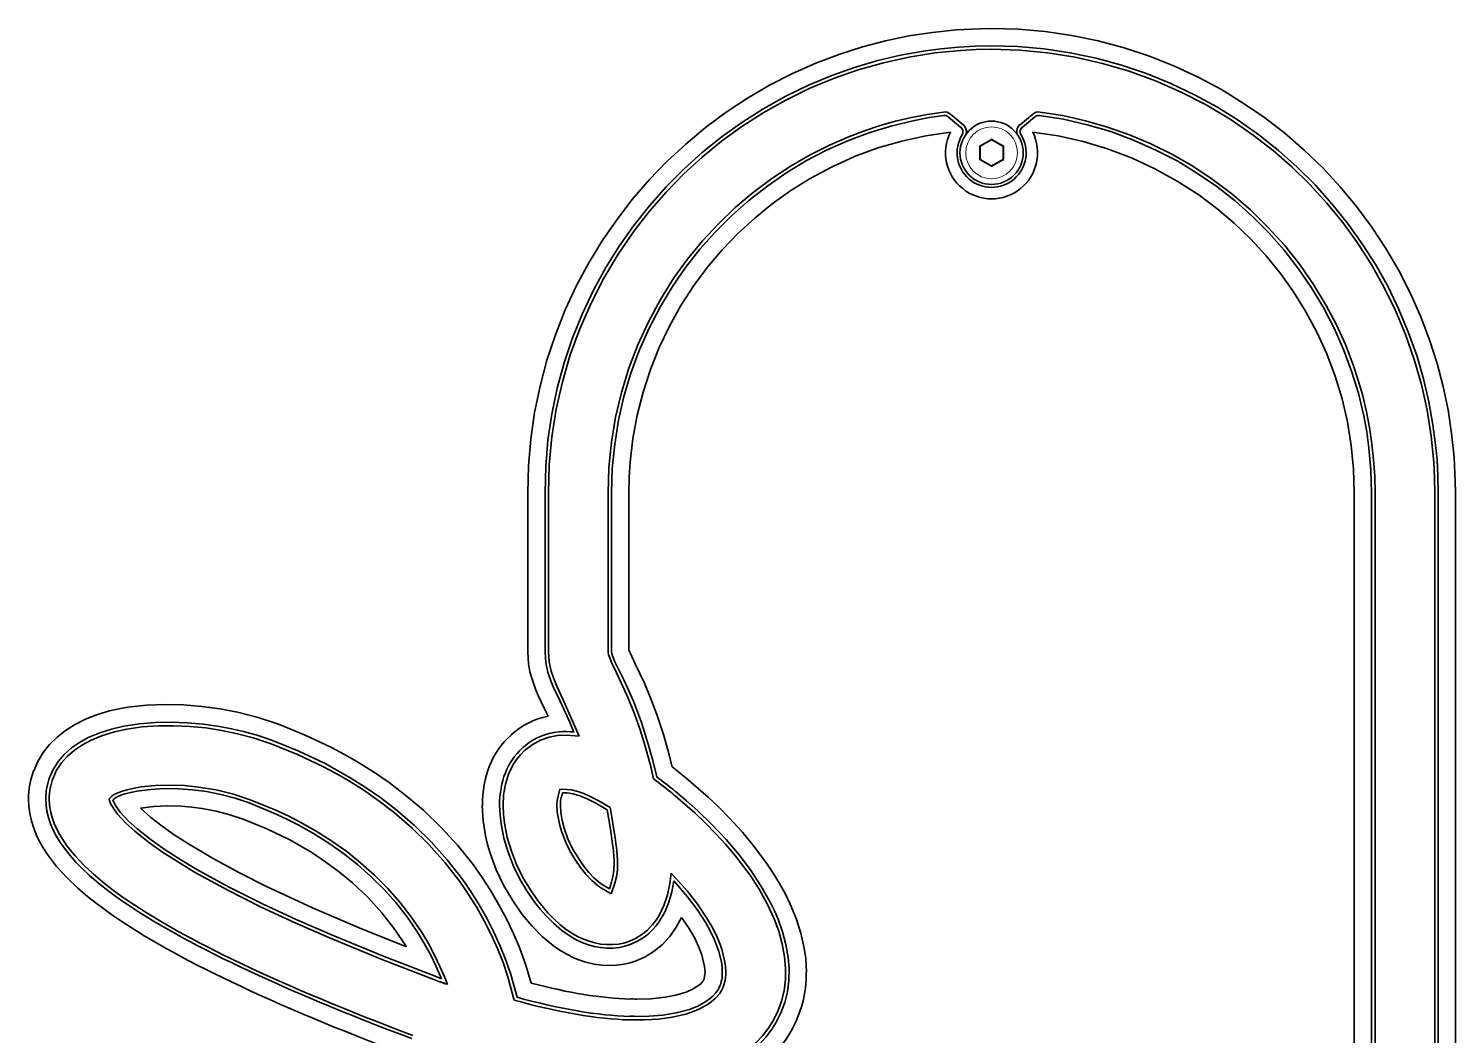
# Model space of a CAD drawing. Extents: x 146 to 1213, y 78 to 979.
# Drawn here: x 145.7 to 269.8, y 451.1 to 538.5 of the extents above; entities that cross this region are included whole.
import ezdxf

# ---------------------------------------------------------------- set-up
doc = ezdxf.new("R2010")
doc.units = 0

msp = doc.modelspace()

# ---------------------------------------------------------------- linework, layer by layer
at = {"color": 7, "lineweight": 35, "ltscale": 0.035866}
for p, q in [((226.98, 530.17), (225.87, 531.09)), ((231.92, 530.17), (233.03, 531.09)), ((226.78, 529.94), (225.68, 530.86)), ((232.11, 529.94), (233.22, 530.86))]:
    msp.add_line(p, q, dxfattribs=at)
at = {"color": 7, "lineweight": 13, "ltscale": 0.027425}
for p, q in [((229.4, 528.91), (228.45, 528.37)), ((230.45, 528.37), (229.5, 528.91)), ((228.4, 528.28), (228.4, 527.18)), ((230.5, 527.18), (230.5, 528.28))]:
    msp.add_line(p, q, dxfattribs=at)
at = {"color": 7, "lineweight": 35, "ltscale": 0.027424}
for p, q in [((229.42, 528.87), (228.47, 528.32)), ((230.42, 528.32), (229.47, 528.87)), ((228.47, 527.14), (229.42, 526.59)), ((229.47, 526.59), (230.42, 527.14))]:
    msp.add_line(p, q, dxfattribs=at)
at = {"color": 7, "lineweight": 13, "ltscale": 0.001251}
for p, q in [((229.4, 528.91), (229.42, 528.87)), ((229.5, 528.91), (229.47, 528.87))]:
    msp.add_line(p, q, dxfattribs=at)
at = {"color": 7, "lineweight": 13, "ltscale": 0.00125}
for p, q in [((228.4, 528.28), (228.45, 528.28)), ((228.4, 527.18), (228.45, 527.18)), ((230.5, 528.28), (230.45, 528.28)), ((230.5, 527.18), (230.45, 527.18)), ((229.4, 526.55), (229.42, 526.59)), ((229.5, 526.55), (229.47, 526.59))]:
    msp.add_line(p, q, dxfattribs=at)
at = {"color": 7, "lineweight": 13, "ltscale": 0.001249}
for p, q in [((228.45, 528.37), (228.47, 528.32)), ((230.45, 528.37), (230.42, 528.32)), ((228.45, 527.1), (228.47, 527.14)), ((230.45, 527.1), (230.42, 527.14))]:
    msp.add_line(p, q, dxfattribs=at)
at = {"color": 7, "lineweight": 35, "ltscale": 0.027425}
for p, q in [((228.45, 528.28), (228.45, 527.18)), ((230.45, 527.18), (230.45, 528.28))]:
    msp.add_line(p, q, dxfattribs=at)
at = {"color": 7, "lineweight": 13, "ltscale": 0.000750767}
msp.add_line((228.48, 527.2), (228.48, 527.17), dxfattribs=at)
at = {"color": 7, "lineweight": 13, "ltscale": 0.000749242}
msp.add_line((230.42, 528.26), (230.42, 528.29), dxfattribs=at)
at = {"color": 7, "lineweight": 13, "ltscale": 0.027424}
for p, q in [((228.45, 527.1), (229.4, 526.55)), ((229.5, 526.55), (230.45, 527.1))]:
    msp.add_line(p, q, dxfattribs=at)
at = {"color": 7, "lineweight": 35, "ltscale": 0.346059}
for p, q in [((189.13, 484.36), (189.13, 498.2)), ((190.63, 484.36), (190.63, 498.2)), ((190.93, 484.36), (190.93, 498.2)), ((196.12, 484.36), (196.12, 498.2)), ((196.42, 484.36), (196.42, 498.2))]:
    msp.add_line(p, q, dxfattribs=at)
at = {"color": 7, "lineweight": 35, "ltscale": 0.341771}
msp.add_line((197.92, 498.2), (197.92, 484.53), dxfattribs=at)
at = {"color": 7, "lineweight": 35}
for p, q in [((260.98, 391.91), (260.98, 498.2)), ((262.48, 498.2), (262.48, 391.91)), ((262.78, 498.2), (262.78, 391.91)), ((267.97, 498.2), (267.97, 391.91)), ((268.27, 498.2), (268.27, 391.91)), ((269.77, 498.2), (269.77, 391.91))]:
    msp.add_line(p, q, dxfattribs=at)
at = {"color": 7, "lineweight": 35, "ltscale": 0.088133}
msp.add_line((193.6, 477.06), (192.18, 480.28), dxfattribs=at)
at = {"color": 7, "lineweight": 35, "ltscale": 0.019453}
msp.add_line((190.91, 478.79), (190.57, 479.49), dxfattribs=at)
at = {"color": 7, "lineweight": 35, "ltscale": 0.015926}
msp.add_line((191.93, 472.46), (191.76, 471.84), dxfattribs=at)
at = {"color": 7, "lineweight": 35, "ltscale": 0.01593}
msp.add_line((192.56, 472.43), (191.93, 472.46), dxfattribs=at)
at = {"color": 7, "lineweight": 35, "ltscale": 0.009956}
msp.add_line((192.05, 471.76), (192.15, 472.15), dxfattribs=at)
at = {"color": 7, "lineweight": 35, "ltscale": 0.009958}
msp.add_line((192.15, 472.15), (192.55, 472.13), dxfattribs=at)
at = {"color": 7, "lineweight": 35, "ltscale": 0.005572}
msp.add_line((195.84, 470.79), (196.03, 470.67), dxfattribs=at)
at = {"color": 7, "lineweight": 35, "ltscale": 0.008971}
msp.add_line((196.3, 470.86), (196, 471.05), dxfattribs=at)
at = {"color": 7, "lineweight": 35, "ltscale": 0.003398}
msp.add_line((196.33, 470.72), (196.3, 470.86), dxfattribs=at)
at = {"color": 7, "lineweight": 35, "ltscale": 0.015481}
msp.add_line((196.23, 463.8), (195.69, 464.12), dxfattribs=at)
at = {"color": 7, "lineweight": 35, "ltscale": 0.015477}
msp.add_line((196.42, 464.39), (196.23, 463.8), dxfattribs=at)
at = {"color": 7, "lineweight": 35, "ltscale": 0.024767}
msp.add_line((196.39, 463.36), (196.71, 464.3), dxfattribs=at)
at = {"color": 7, "lineweight": 35, "ltscale": 0.024768}
msp.add_line((195.54, 463.86), (196.39, 463.36), dxfattribs=at)
at = {"color": 7, "lineweight": 35, "ltscale": 0.014918}
msp.add_line((181.63, 455.99), (181.07, 456.2), dxfattribs=at)
at = {"color": 7, "lineweight": 35}
for points in [[(189.13, 498.2), (189.19, 500.53), (189.39, 502.86), (189.73, 505.17), (190.2, 507.46), (190.8, 509.71), (191.53, 511.93), (192.39, 514.1), (193.38, 516.21), (194.43, 518.18), (195.59, 520.08), (196.86, 521.92), (198.22, 523.68), (199.68, 525.37), (201.23, 526.98), (202.86, 528.49), (204.58, 529.92), (206.37, 531.25), (208.23, 532.47), (210.15, 533.6), (212.13, 534.61), (214.17, 535.52), (216.25, 536.3), (218.22, 536.93), (220.22, 537.46), (222.25, 537.88), (224.3, 538.19), (226.36, 538.41), (228.43, 538.51), (229.45, 538.52)], [(229.45, 538.52), (231.78, 538.46), (234.11, 538.26), (236.42, 537.92), (238.71, 537.45), (240.96, 536.85), (243.18, 536.12), (245.35, 535.26), (247.46, 534.27), (249.43, 533.22), (251.33, 532.05), (253.17, 530.79), (254.93, 529.43), (256.62, 527.97), (258.23, 526.42), (259.74, 524.78), (261.17, 523.07), (262.5, 521.28), (263.72, 519.42), (264.85, 517.5), (265.86, 515.52), (266.77, 513.48), (267.55, 511.4), (268.18, 509.43), (268.71, 507.43), (269.13, 505.4), (269.44, 503.35), (269.66, 501.29), (269.76, 499.22), (269.77, 498.2)], [(190.63, 498.2), (190.69, 500.49), (190.89, 502.77), (191.23, 505.04), (191.7, 507.28), (192.3, 509.49), (193.03, 511.66), (193.89, 513.78), (194.88, 515.85), (195.93, 517.77), (197.09, 519.63), (198.35, 521.42), (199.71, 523.13), (201.16, 524.77), (202.71, 526.32), (204.33, 527.78), (206.04, 529.15), (207.82, 530.42), (209.66, 531.59), (211.57, 532.66), (213.54, 533.61), (215.55, 534.45), (217.61, 535.18), (219.56, 535.75), (221.54, 536.21), (223.53, 536.57), (225.05, 536.77), (226.56, 536.92), (228.01, 537), (229.45, 537.02)], [(190.93, 498.2), (191, 500.63), (191.23, 503.05), (191.61, 505.46), (192.15, 507.83), (192.83, 510.17), (193.66, 512.45), (194.63, 514.68), (195.75, 516.85), (197, 518.94), (198.37, 520.94), (199.71, 522.67), (201.15, 524.31), (202.67, 525.87), (204.28, 527.34), (205.98, 528.73), (207.74, 530.01), (209.58, 531.19), (211.56, 532.31), (213.6, 533.31), (215.71, 534.19), (217.86, 534.94), (220.05, 535.56), (222.27, 536.05), (224.52, 536.41), (226.79, 536.63), (228.12, 536.7), (229.45, 536.72)], [(229.45, 537.02), (231.74, 536.96), (234.02, 536.75), (236.29, 536.42), (238.53, 535.95), (240.74, 535.35), (242.91, 534.62), (245.03, 533.76), (247.1, 532.77), (249.02, 531.72), (250.88, 530.56), (252.67, 529.3), (254.38, 527.94), (256.02, 526.48), (257.57, 524.94), (259.03, 523.31), (260.4, 521.61), (261.67, 519.83), (262.84, 517.99), (263.91, 516.08), (264.86, 514.11), (265.7, 512.1), (266.43, 510.04), (267, 508.09), (267.46, 506.11), (267.82, 504.11), (268.02, 502.6), (268.17, 501.08), (268.25, 499.64), (268.27, 498.2)], [(229.45, 536.72), (231.88, 536.65), (234.31, 536.42), (236.71, 536.04), (239.08, 535.5), (241.42, 534.82), (243.7, 533.99), (245.93, 533.01), (248.1, 531.9), (250.19, 530.65), (252.19, 529.27), (253.92, 527.93), (255.56, 526.5), (257.12, 524.97), (258.59, 523.36), (259.98, 521.67), (261.26, 519.91), (262.44, 518.07), (263.56, 516.09), (264.56, 514.04), (265.44, 511.94), (266.19, 509.79), (266.81, 507.6), (267.3, 505.38), (267.66, 503.13), (267.88, 500.86), (267.95, 499.53), (267.97, 498.2)], [(196.12, 498.2), (196.19, 500.4), (196.41, 502.59), (196.77, 504.76), (197.27, 506.9), (197.92, 509.01), (198.7, 511.06), (199.62, 513.06), (200.67, 515), (201.84, 516.86), (203.03, 518.5), (204.32, 520.07), (205.7, 521.56), (207.17, 522.97), (208.72, 524.28), (210.34, 525.5), (212.04, 526.61), (213.67, 527.55), (215.36, 528.4), (217.09, 529.16), (218.41, 529.65), (219.75, 530.09), (221.11, 530.47), (222.48, 530.8), (223.87, 531.06), (225.26, 531.27)], [(196.42, 498.2), (196.48, 500.31), (196.69, 502.42), (197.02, 504.5), (197.49, 506.56), (198.09, 508.59), (198.82, 510.57), (199.68, 512.5), (200.66, 514.38), (201.7, 516.11), (202.85, 517.77), (204.1, 519.36), (205.45, 520.87), (206.88, 522.29), (208.39, 523.63), (209.99, 524.87), (211.65, 526.01), (213.37, 527.05), (215.16, 527.98), (217, 528.79), (218.88, 529.5), (220.81, 530.08), (222.76, 530.55), (224.03, 530.79), (225.3, 530.97)], [(233.6, 530.97), (235.7, 530.64), (237.77, 530.17), (239.81, 529.57), (241.8, 528.84), (243.74, 527.97), (245.63, 526.99), (247.36, 525.94), (249.02, 524.8), (250.61, 523.55), (252.12, 522.2), (253.54, 520.77), (254.88, 519.26), (256.12, 517.66), (257.26, 516), (258.3, 514.28), (259.23, 512.49), (260.04, 510.65), (260.75, 508.77), (261.33, 506.84), (261.8, 504.89), (262.06, 503.5), (262.25, 502.11), (262.42, 500.16), (262.48, 498.2)], [(233.64, 531.27), (235.63, 530.96), (237.6, 530.52), (239.54, 529.97), (241.44, 529.3), (243.3, 528.52), (245.11, 527.62), (246.86, 526.62), (248.63, 525.44), (250.33, 524.16), (251.95, 522.77), (253.47, 521.28), (254.9, 519.7), (256.23, 518.03), (257.44, 516.28), (258.54, 514.46), (259.42, 512.79), (260.2, 511.07), (260.88, 509.31), (261.32, 507.97), (261.71, 506.61), (262.03, 505.24), (262.3, 503.86), (262.51, 502.46), (262.66, 501.06), (262.75, 499.63), (262.78, 498.2)], [(225.88, 529.53), (223.74, 529.21), (221.64, 528.75), (219.57, 528.15), (217.54, 527.4), (215.58, 526.51), (213.67, 525.49), (212, 524.45), (210.39, 523.3), (208.86, 522.06), (207.4, 520.72), (206.04, 519.3), (204.76, 517.79), (203.58, 516.21), (202.45, 514.48), (201.44, 512.68), (200.55, 510.82), (199.79, 508.9), (199.15, 506.94), (198.64, 504.94), (198.27, 502.91), (198.03, 500.86), (197.95, 499.53), (197.92, 498.2)], [(260.98, 498.2), (260.91, 500.26), (260.71, 502.32), (260.38, 504.36), (259.91, 506.37), (259.31, 508.34), (258.58, 510.28), (257.72, 512.15), (256.74, 513.97), (255.7, 515.65), (254.55, 517.26), (253.31, 518.79), (251.97, 520.25), (250.55, 521.61), (249.04, 522.89), (247.46, 524.07), (245.59, 525.28), (243.64, 526.35), (241.62, 527.29), (239.53, 528.08), (237.4, 528.72), (235.23, 529.2), (233.02, 529.53)], [(190.57, 479.49), (190.04, 480.59), (189.81, 481.15), (189.5, 482), (189.32, 482.66), (189.2, 483.33), (189.13, 484.36)], [(191.91, 480.15), (191.4, 481.22), (191.17, 481.77), (190.88, 482.61), (190.69, 483.47), (190.63, 484.36)], [(192.18, 480.28), (191.68, 481.34), (191.45, 481.88), (191.17, 482.7), (190.99, 483.52), (190.93, 484.36)], [(196.85, 482.57), (196.45, 483.39), (196.23, 483.91), (196.16, 484.11), (196.12, 484.36)], [(197.12, 482.7), (196.71, 483.53), (196.5, 484.04), (196.43, 484.25), (196.42, 484.36)], [(197.92, 484.53), (198.02, 484.29), (198.46, 483.35)], [(200.07, 473.35), (199.85, 474.3), (199.34, 476.2), (198.91, 477.62), (198.41, 479.01), (197.87, 480.37), (197.26, 481.7), (196.85, 482.57)], [(200.34, 473.52), (200, 474.94), (199.61, 476.35), (199.01, 478.25), (198.31, 480.09), (197.53, 481.84), (197.12, 482.7)], [(198.46, 483.35), (199.27, 481.66), (199.84, 480.31), (200.36, 478.94), (200.95, 477.12), (201.33, 475.76), (201.68, 474.39)], [(193.15, 477.41), (192.76, 478.34), (191.91, 480.15)], [(146.19, 474.06), (146.55, 474.87), (147.01, 475.63), (147.56, 476.33), (148.21, 476.98), (148.94, 477.55), (149.72, 478.05), (150.7, 478.54), (151.73, 478.93), (152.78, 479.25), (153.57, 479.43), (154.37, 479.57), (155.98, 479.75), (157.59, 479.82), (159.21, 479.78), (160.79, 479.65), (162.35, 479.43), (163.9, 479.13), (165.7, 478.67), (167.46, 478.09)], [(147.59, 473.53), (147.91, 474.23), (148.33, 474.88), (148.83, 475.47), (149.47, 476.04), (150.17, 476.52), (150.92, 476.94), (151.92, 477.36), (152.96, 477.68), (154.02, 477.93), (155.38, 478.14), (156.74, 478.25), (158.11, 478.27), (159.53, 478.22), (160.94, 478.09), (162.34, 477.89), (163.39, 477.7), (164.43, 477.46), (165.69, 477.11), (166.93, 476.68)], [(147.87, 473.42), (148.18, 474.1), (148.59, 474.73), (149.09, 475.3), (149.72, 475.85), (150.42, 476.32), (151.17, 476.72), (152.17, 477.13), (153.21, 477.44), (154.27, 477.67), (155.62, 477.86), (156.99, 477.96), (158.35, 477.97), (159.75, 477.9), (161.15, 477.77), (162.53, 477.56), (163.91, 477.27), (165.27, 476.92), (166.83, 476.4)], [(167.46, 478.09), (169.79, 477.14), (172.07, 476.07), (173.19, 475.48), (174.28, 474.85), (175.71, 473.96), (177.09, 473.02), (178.43, 472), (180.06, 470.62), (181.6, 469.14), (183.04, 467.57), (184.38, 465.9), (185.18, 464.77), (185.93, 463.61), (186.63, 462.42), (187.28, 461.2), (187.87, 459.97), (188.4, 458.71), (188.96, 457.17), (189.44, 455.6)], [(166.83, 476.4), (169.11, 475.48), (171.33, 474.42), (172.42, 473.84), (173.48, 473.23), (174.87, 472.36), (176.22, 471.42), (177.52, 470.42), (179.09, 469.07), (180.57, 467.62), (181.95, 466.07), (183.22, 464.43), (183.98, 463.32), (184.69, 462.18), (185.35, 461.02), (185.95, 459.83), (186.49, 458.62), (186.98, 457.39), (187.4, 456.16), (187.9, 454.34), (187.94, 454.14)], [(166.93, 476.68), (169.22, 475.75), (171.45, 474.7), (172.54, 474.11), (173.62, 473.5), (175.01, 472.62), (176.36, 471.69), (177.67, 470.69), (179.25, 469.33), (180.74, 467.87), (182.13, 466.31), (183.42, 464.67), (184.19, 463.56), (184.91, 462.41), (185.57, 461.24), (186.18, 460.04), (186.73, 458.83), (187.22, 457.6), (187.65, 456.37), (188.01, 455.11), (188.2, 454.38)], [(188.86, 475.8), (189.51, 476.3), (190.23, 476.7), (191, 476.97), (191.73, 477.11), (192.47, 477.15), (193.25, 477.1), (193.6, 477.06)], [(186.98, 471.03), (187.03, 471.96), (187.19, 472.88), (187.47, 473.77), (187.87, 474.59), (188.16, 475.03), (188.49, 475.43), (188.86, 475.8)], [(152.74, 471.61), (152.96, 471.83), (153.13, 471.95), (153.49, 472.13), (153.89, 472.28), (154.3, 472.41), (154.92, 472.55), (155.54, 472.65), (156.77, 472.77), (158.03, 472.8), (159.28, 472.76), (160.52, 472.64), (162.04, 472.39), (163.54, 472.02), (165.01, 471.54)], [(202.88, 473.44), (204.81, 471.76), (205.74, 470.88), (206.64, 469.97), (207.79, 468.71), (208.88, 467.4), (209.89, 466.02), (210.47, 465.15), (211.01, 464.26), (211.5, 463.38), (211.93, 462.47), (212.45, 461.23), (212.86, 459.96), (213.16, 458.65), (213.29, 457.76), (213.35, 456.55)], [(153.07, 461.48), (151.49, 462.63), (150.73, 463.24), (150, 463.88), (149.06, 464.78), (148.18, 465.74), (147.39, 466.77), (147.01, 467.36), (146.66, 467.98), (146.41, 468.52), (146.19, 469.07), (145.99, 469.7), (145.85, 470.33), (145.76, 470.97), (145.74, 471.61)], [(154.09, 462.96), (153.11, 463.66), (152.16, 464.4), (151.34, 465.1), (150.56, 465.83), (149.78, 466.66), (149.07, 467.54), (148.46, 468.48), (148.19, 468.97), (147.97, 469.48), (147.78, 470), (147.65, 470.54), (147.56, 471.07), (147.54, 471.61)], [(180.97, 455.92), (176.38, 457.7), (171.85, 459.56), (168.9, 460.85), (165.97, 462.22), (163.05, 463.67), (161.6, 464.45), (160.16, 465.26), (158.76, 466.1), (157.39, 466.98), (156.16, 467.85), (154.97, 468.8), (154.19, 469.51), (153.48, 470.28), (153.08, 470.83), (152.87, 471.21), (152.77, 471.46), (152.74, 471.61)], [(180.97, 455.92), (176.38, 457.7), (171.85, 459.56), (168.9, 460.85), (165.97, 462.22), (163.05, 463.67), (161.6, 464.45), (160.16, 465.26), (158.76, 466.1), (157.39, 466.98), (156.16, 467.85), (154.97, 468.8), (154.19, 469.51), (153.48, 470.28), (153.08, 470.83), (152.87, 471.21), (152.77, 471.46), (152.74, 471.61)], [(153.06, 471.52), (153.18, 471.62), (153.45, 471.78), (153.77, 471.92), (154.11, 472.04), (154.62, 472.18), (155.14, 472.28), (156.33, 472.44), (157.55, 472.5), (158.77, 472.49), (159.99, 472.4), (161.2, 472.24), (162.45, 471.99), (163.69, 471.67), (164.9, 471.26)], [(181.07, 456.2), (176.5, 457.97), (172, 459.83), (169.06, 461.11), (166.14, 462.47), (163.24, 463.92), (161.79, 464.69), (160.37, 465.49), (158.97, 466.32), (157.62, 467.19), (156.39, 468.06), (155.19, 469), (154.41, 469.71), (153.71, 470.47), (153.35, 470.96), (153.12, 471.38), (153.06, 471.52)], [(165.01, 471.54), (167.22, 470.64), (168.3, 470.13), (169.36, 469.59), (170.74, 468.8), (172.09, 467.95), (173.39, 467.03), (174.63, 466.04), (175.82, 464.98), (176.95, 463.85), (178, 462.65), (178.98, 461.39), (179.88, 460.07), (180.49, 459.05), (181.06, 457.99), (181.5, 457.06), (181.91, 456.11), (182.15, 455.49)], [(165.01, 471.54), (167.22, 470.64), (168.3, 470.13), (169.36, 469.59), (170.74, 468.8), (172.09, 467.95), (173.39, 467.03), (174.63, 466.04), (175.82, 464.98), (176.95, 463.85), (178, 462.65), (178.98, 461.39), (179.88, 460.07), (180.49, 459.05), (181.06, 457.99), (181.5, 457.06), (181.91, 456.11), (182.15, 455.49)], [(191.76, 471.84), (191.69, 471.46), (191.67, 471.06)], [(192.55, 472.13), (193.07, 472.05), (193.65, 471.88), (194.23, 471.65), (195.05, 471.25), (195.84, 470.79)], [(196, 471.05), (195.25, 471.48), (194.5, 471.86), (194, 472.07), (193.48, 472.26), (192.93, 472.39), (192.56, 472.43)], [(210.44, 452.31), (210.87, 453.15), (211.19, 454.04), (211.41, 454.95), (211.53, 455.93), (211.54, 456.91), (211.46, 457.89), (211.26, 459.01), (210.95, 460.11), (210.55, 461.18), (209.95, 462.49), (209.24, 463.76), (208.45, 464.98), (207.81, 465.86), (207.14, 466.72), (206.33, 467.67), (205.49, 468.58), (204.59, 469.5), (203.65, 470.39), (201.74, 472.05)], [(210.7, 452.16), (211.14, 453.02), (211.47, 453.92), (211.7, 454.85), (211.82, 455.84), (211.85, 456.84), (211.77, 457.83), (211.57, 458.96), (211.27, 460.07), (210.89, 461.15), (210.57, 461.9), (210.21, 462.64), (209.4, 464.07), (208.5, 465.44), (207.51, 466.74), (206.37, 468.08), (205.17, 469.35), (203.91, 470.56), (202.93, 471.43), (201.93, 472.28)], [(155.46, 470.81), (156.62, 470.95), (157.8, 471), (159.01, 470.97), (159.93, 470.9), (160.84, 470.78), (162.04, 470.55), (163.22, 470.24), (164.38, 469.85)], [(178.58, 458.76), (174.48, 460.41), (170.43, 462.15), (168.42, 463.06), (166.43, 464), (164.06, 465.19), (161.74, 466.45), (159.49, 467.78), (158.4, 468.49), (157.36, 469.23), (156.37, 469.99), (155.46, 470.81)], [(164.9, 471.26), (167.07, 470.37), (168.12, 469.88), (169.17, 469.35), (170.52, 468.59), (171.84, 467.76), (173.11, 466.86), (174.34, 465.9), (175.5, 464.87), (176.61, 463.77), (177.65, 462.61), (178.61, 461.39), (179.5, 460.11), (180.11, 459.11), (180.67, 458.09), (181.18, 457.05), (181.63, 455.99)], [(187.85, 462.72), (187.06, 464.05), (186.39, 465.45), (185.86, 466.9), (185.64, 467.64), (185.47, 468.4), (185.26, 469.71), (185.18, 471.03)], [(189.1, 463.54), (188.45, 464.64), (187.89, 465.78), (187.42, 466.97), (187.06, 468.19), (186.81, 469.45), (186.72, 470.23), (186.68, 471.03)], [(189.36, 463.71), (188.71, 464.78), (188.16, 465.9), (187.71, 467.07), (187.35, 468.26), (187.1, 469.49), (187.01, 470.26), (186.98, 471.03)], [(191.67, 471.06), (191.7, 470.46), (191.79, 469.87), (191.92, 469.29), (192.09, 468.73), (192.53, 467.62), (192.88, 466.94), (193.28, 466.28)], [(193.53, 466.45), (193.03, 467.28), (192.62, 468.15), (192.3, 469.06), (192.12, 469.74), (192.01, 470.43), (191.97, 471.06)], [(196.03, 470.67), (196.31, 468.99), (196.53, 467.49)], [(196.83, 467.53), (196.73, 468.23), (196.33, 470.72)], [(164.38, 469.85), (166.44, 469.01), (168.44, 468.04), (169.41, 467.51), (170.36, 466.94), (171.59, 466.12), (172.78, 465.25), (173.91, 464.31), (175.24, 463.06), (176.46, 461.71), (177.58, 460.28), (178.58, 458.76)], [(195.69, 464.12), (195.27, 464.41), (194.85, 464.79), (194.45, 465.21), (193.97, 465.81), (193.53, 466.45)], [(193.28, 466.28), (193.71, 465.66), (194.19, 465.06), (194.7, 464.52), (195.27, 464.04), (195.54, 463.86)], [(196.64, 466.04), (196.61, 465.42), (196.53, 464.83), (196.42, 464.39)], [(196.71, 464.3), (196.84, 464.85), (196.92, 465.44), (196.94, 466.04)], [(201.6, 465.15), (201.49, 464.25), (201.28, 463.28), (200.97, 462.35), (200.54, 461.47), (200.28, 461.07), (199.98, 460.69), (199.54, 460.22), (199.04, 459.82), (198.5, 459.49), (197.93, 459.23)], [(206.34, 456.56), (206.31, 457.07), (206.24, 457.58), (205.99, 458.56), (205.77, 459.19), (205.5, 459.8), (205.13, 460.53), (204.71, 461.24), (203.89, 462.46), (202.98, 463.62), (201.6, 465.15)], [(201.83, 464.48), (201.66, 463.55), (201.4, 462.64), (201.04, 461.77), (200.56, 460.96), (200.28, 460.58), (199.97, 460.23), (199.63, 459.9), (199.26, 459.61), (198.67, 459.24), (198.04, 458.95)], [(206.04, 456.56), (206.02, 457.02), (205.96, 457.47), (205.74, 458.36), (205.55, 458.91), (205.33, 459.44), (204.99, 460.16), (204.6, 460.85), (203.85, 462), (203.02, 463.1), (201.83, 464.48)], [(198.56, 457.55), (198.03, 457.38), (197.5, 457.26), (196.86, 457.17), (196.21, 457.14), (195.55, 457.17), (194.9, 457.26), (194.06, 457.46), (193.25, 457.76), (192.48, 458.14), (191.92, 458.47), (191.38, 458.84), (190.39, 459.66), (189.48, 460.59), (188.65, 461.58), (187.85, 462.72)], [(198.04, 458.95), (197.57, 458.81), (197.1, 458.71), (196.55, 458.65), (196, 458.65), (195.45, 458.7), (194.91, 458.8), (194.41, 458.94), (193.92, 459.12), (193.4, 459.35), (192.9, 459.63), (192.1, 460.18), (191.36, 460.81), (190.68, 461.5), (190.2, 462.04), (189.75, 462.62), (189.1, 463.54)], [(197.93, 459.23), (197.48, 459.09), (197.01, 459), (196.5, 458.95), (195.98, 458.95), (195.46, 459), (194.95, 459.1), (194.46, 459.24), (193.97, 459.42), (193.5, 459.64), (193.04, 459.9), (192.47, 460.28), (191.92, 460.71), (191.39, 461.19), (190.89, 461.71), (189.99, 462.8), (189.36, 463.71)], [(202.49, 461.32), (202.04, 460.46), (201.47, 459.65), (200.81, 458.94), (200.04, 458.32), (199.33, 457.89), (198.56, 457.55)], [(204.54, 456.56), (204.5, 457.04), (204.33, 457.81), (204.26, 458.06), (203.98, 458.79), (203.64, 459.5), (203.1, 460.43), (202.49, 461.32)], [(204.39, 455.8), (204.46, 455.98), (204.53, 456.39), (204.54, 456.56)], [(198.57, 454.21), (199.83, 454.25), (201.08, 454.38), (201.99, 454.55), (202.89, 454.82), (203.46, 455.07), (203.98, 455.39), (204.21, 455.58), (204.39, 455.8)], [(198.49, 452.41), (199.29, 452.42), (200.49, 452.49), (201.68, 452.65), (202.87, 452.92), (203.45, 453.11), (204.01, 453.34), (204.74, 453.73), (205.08, 453.97), (205.4, 454.24), (205.79, 454.67), (205.95, 454.91)], [(198.5, 452.71), (199.69, 452.73), (200.87, 452.83), (202.04, 453.02), (202.61, 453.16), (203.18, 453.33), (203.91, 453.62), (204.6, 454), (204.92, 454.23), (205.22, 454.48), (205.48, 454.76), (205.69, 455.06)], [(203.97, 447.84), (204.81, 448.08), (205.95, 448.5), (207.04, 449.04), (208.06, 449.69), (208.54, 450.06), (208.99, 450.46), (209.54, 451.04), (210.03, 451.67), (210.44, 452.31)], [(204.58, 447.7), (205.87, 448.15), (206.49, 448.42), (207.1, 448.73), (207.88, 449.2), (208.61, 449.74), (209.29, 450.34), (209.82, 450.91), (210.29, 451.52), (210.7, 452.16)]]:
    msp.add_lwpolyline(points, dxfattribs=at)
msp.add_circle((229.45, 527.73), 2.75, dxfattribs=at)
at = {"color": 7, "lineweight": 13}
msp.add_circle((229.45, 527.73), 2.25, dxfattribs=at)
at = {"color": 7, "lineweight": 35}
for centre, radius, start, end in [((225.36, 530.48), 0.8, 50.3008, 97.1778), ((225.36, 530.48), 0.5, 50.3008, 97.1778), ((233.54, 530.48), 0.8, 82.8224, 129.6992), ((233.54, 530.48), 0.5, 82.8224, 129.6992), ((226.46, 529.56), 0.5, 328.514, 50.3008), ((226.46, 529.56), 0.8, 346.4618, 50.3008), ((232.43, 529.56), 0.8, 129.6992, 193.5379), ((232.43, 529.56), 0.5, 129.6992, 211.486), ((229.45, 527.73), 4, 153.2741, 26.7257), ((229.45, 527.73), 3, 148.514, 31.486), ((229.45, 528.83), 0.05, 60, 120), ((228.5, 528.28), 0.05, 120, 180), ((228.5, 527.18), 0.05, 180, 240), ((230.4, 528.28), 0.05, 0, 60), ((230.4, 527.18), 0.05, 300, 360), ((229.45, 526.63), 0.05, 240, 300), ((152.69, 471.59), 6.96, 159.2572, 179.8903), ((176.29, 441.04), 41.91, 50.6306, 52.728), ((152.7, 471.59), 5.47, 159.238, 179.8591), ((152.7, 471.59), 5.17, 159.2292, 179.8518), ((177.21, 442.19), 38.64, 50.5945, 53.731), ((177.03, 441.97), 39.23, 50.6042, 53.5526), ((185.61, 465.97), 11.03, 0.3593, 7.936), ((185.61, 465.97), 11.32, 0.3469, 7.9317), ((236.62, 604.42), 158.58, 249.4539, 249.9089), ((236.63, 604.42), 158.59, 249.454, 249.9089), ((198.19, 449.57), 4.66, 85.3093, 92.5501), ((198.19, 449.58), 3.15, 84.3404, 93.4476), ((198.19, 449.58), 2.85, 84.0657, 93.702)]:
    msp.add_arc(centre, radius, start, end, dxfattribs=at)
at = {"color": 7, "lineweight": 13}
for centre, radius, start, end in [((252.36, 488.04), 46.8, 119.3132, 120.6868), ((229.45, 528.83), 0.1, 60, 120), ((229.42, 528.84), 0.0333, 23.2811, 78.5588), ((206.27, 487.58), 47.34, 59.321, 60.6789), ((228.5, 528.28), 0.1, 120, 180), ((228.5, 527.18), 0.1, 180, 240), ((228.47, 528.26), 0.0333, 83.2811, 138.5588), ((228.51, 528.31), 0.0333, 161.4413, 216.7189), ((274.85, 527.73), 46.38, 179.3084, 180.6574), ((228.51, 527.15), 0.0333, 143.2811, 198.5588), ((252.36, 567.42), 46.8, 239.3132, 240.6867), ((206.54, 567.42), 46.8, 299.3132, 300.6868), ((230.39, 528.31), 0.0333, 323.2811, 18.5588), ((184.04, 527.73), 46.38, 359.3084, 0.6574), ((230.43, 527.2), 0.0333, 263.2811, 318.5588), ((230.4, 528.28), 0.1, 0, 60), ((230.4, 527.18), 0.1, 300, 360), ((229.45, 526.63), 0.1, 240, 300), ((229.48, 526.62), 0.0333, 203.281, 258.5588)]:
    msp.add_arc(centre, radius, start, end, dxfattribs=at)
for centre, major_axis, start_param, end_param in [((229.45, 528.83), (0.025, 0.0433), 6.283185, 7.406149), ((230.4, 527.18), (0.025, -0.0433), 0, 1.122964), ((229.45, 526.63), (-0.025, -0.0433), 6.283185, 7.406149)]:
    msp.add_ellipse(centre, major_axis=major_axis, ratio=0.27735, start_param=start_param, end_param=end_param, dxfattribs=at)
at = {"color": 7, "lineweight": 35}
for centre, major_axis, ratio, start_param, end_param in [((199.21, 456.46), (9.71, -21.89), 0.532183, 3.026631, 3.313641), ((219.78, 407.55), (29.58, -69.47), 0.264165, 2.997038, 3.231971), ((202.28, 463.44), (15.27, -13.03), 0.590219, 3.063996, 3.608308), ((200.29, 464.33), (11.93, -11.4), 0.574643, 3.098507, 3.64389), ((328.84, 457.52), (181.59, -14.51), 0.170532, 3.155214, 3.427421), ((193.93, 468.08), (1.54, -4.15), 0.292254, 3.526693, 3.810237), ((417.05, 428.46), (269.22, -42.44), 0.113903, 3.3736, 3.646166), ((401.94, 430.25), (253.88, -40.8), 0.116036, 3.379549, 3.660598), ((417.09, 428.14), (270.34, -41.83), 0.116461, 3.376979, 3.649488), ((197.11, 462.71), (8.26, -8.07), 0.420417, 0.107282, 0.389746), ((195.94, 463.22), (9.71, -8.73), 0.427032, 0.090725, 0.366933), ((176.62, 466.35), (36.09, -13.42), 0.507186, 6.197898, 6.469625), ((154.12, 494.22), (52.22, -37.13), 0.285309, 5.637137, 5.879789), ((152.34, 495.63), (54.73, -40.07), 0.296172, 5.614875, 5.879452), ((153.74, 494.25), (53.19, -38.43), 0.296377, 5.609362, 5.873966), ((138.1, 508.11), (73.06, -57.94), 0.328569, 6.127969, 6.331869)]:
    msp.add_ellipse(centre, major_axis=major_axis, ratio=ratio, start_param=start_param, end_param=end_param, dxfattribs=at)

doc.saveas('drawing.dxf')
